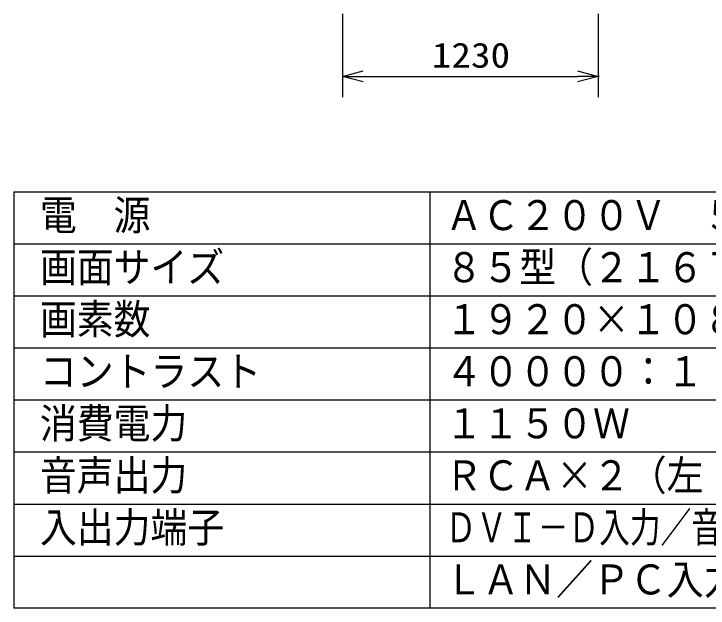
# Model space of a CAD drawing. Units: millimetres, scale not verified. Extents: x -63 to 63, y -57 to 57.
# Drawn here: x -62.5 to 4.2, y -56.5 to 0.6 of the extents above; entities that cross this region are included whole.
import ezdxf
from ezdxf.enums import TextEntityAlignment as Align

# ---------------------------------------------------------------- set-up
doc = ezdxf.new("R2010")
doc.units = ezdxf.units.MM
doc.header["$LTSCALE"] = 0.190236
doc.header["$PDMODE"] = 32
doc.header["$PDSIZE"] = 0.0951
doc.linetypes.add('LONG_DOUBLE_CHAIN', pattern=[21.8, 18, -1, 0.6, -0.6, 0.6, -1])
for name, color, linetype in [('0-0_MOJI1', 2, 'Continuous'), ('0-3_GAIKEI', 1, 'Continuous'), ('0-4_HOJO', 7, 'LONG_DOUBLE_CHAIN'), ('0-5_WAKU', 1, 'Continuous')]:
    doc.layers.add(name, color=color, linetype=linetype)
doc.styles.add('ＭＳ ゴシック', font='')
doc.styles.get('ＭＳ ゴシック').set_extended_font_data('MS Gothic')

# ---------------------------------------------------------------- blocks, each defined once
blk = doc.blocks.new('_OPEN30')
at = {"layer": '0-3_GAIKEI', "color": 7}
blk.add_line((0, 0), (-1, 0), dxfattribs=at)
blk.add_lwpolyline([(-1, 0.26795), (0, 0), (-1, -0.26795)], dxfattribs=at)

msp = doc.modelspace()

# ---------------------------------------------------------------- linework, layer by layer
at = {"layer": '0-3_GAIKEI', "color": 3}
for p, q in [((-30.9156, 0.5888), (-30.9156, -7.4112)), ((-6.3156, 0.5888), (-6.3156, -7.4112)), ((-28.9156, -5.4112), (-8.3156, -5.4112))]:
    msp.add_line(p, q, dxfattribs=at)
at = {"layer": '0-4_HOJO'}
msp.add_point((-6.3156, -5.4112), dxfattribs=at)
at = {"layer": '0-5_WAKU', "color": 4}
for p, q in [((-62.5001, -16.5), (62.5001, -16.5)), ((-62.5001, -16.5), (-62.5001, -56.5001)), ((-22.5, -16.5), (-22.5, -56.5001)), ((62.5001, -56.5001), (-62.5001, -56.5001))]:
    msp.add_line(p, q, dxfattribs=at)
at = {"layer": '0-5_WAKU'}
for p, q in [((-62.5001, -21.5), (62.5001, -21.5)), ((-62.5001, -26.5), (62.5001, -26.5)), ((-62.5001, -31.5001), (62.5001, -31.5001)), ((-62.5001, -36.5001), (62.5001, -36.5001)), ((-62.5001, -41.5001), (62.5001, -41.5001)), ((-62.5001, -46.5001), (62.5001, -46.5001)), ((-62.5001, -51.5001), (62.5001, -51.5001))]:
    msp.add_line(p, q, dxfattribs=at)

# ---------------------------------------------------------------- block references
at = {"layer": '0-3_GAIKEI', "xscale": 2, "yscale": 2, "rotation": 180}
msp.add_blockref('_OPEN30', (-30.9156, -5.4112), dxfattribs=at)
at = {"layer": '0-3_GAIKEI', "xscale": 2, "yscale": 2}
msp.add_blockref('_OPEN30', (-6.3156, -5.4112), dxfattribs=at)

# ---------------------------------------------------------------- texts
at = {"layer": '0-0_MOJI1', "style": 'ＭＳ ゴシック'}
for s, width, p in [('電  源', 0.9, (-60.0001, -21.0552)), ('ＡＣ２００Ｖ\u3000５０Ｈｚ／６０Ｈｚ', 0.9, (-21, -21.0552)), ('画面サイズ', 0.9, (-60.0001, -26.0552)), ('８５型（２１６７ｃｍ）１６：９', 0.9, (-21, -26.0552)), ('画素数', 0.9, (-60.0001, -31.0552)), ('１９２０×１０８０画素', 0.9, (-21, -31.0552)), ('コントラスト', 0.9, (-60.0001, -36.0552)), ('４００００：１', 0.9, (-21, -36.0552)), ('消費電力', 0.9, (-60.0001, -41.0552)), ('１１５０Ｗ', 0.9, (-21, -41.0552)), ('音声出力', 0.9, (-60.0001, -46.0552)), ('ＲＣＡ×２（左・右） 出力：可変', 0.9, (-21, -46.0552)), ('入出力端子', 0.9, (-60.0001, -51.0552)), ('ＤＶＩ－Ｄ入力／音声入力／コンポーネント入力／音声入力', 0.75, (-21, -51.0552)), ('ＬＡＮ／ＰＣ入力／音声入力／シリアル', 0.9, (-21, -56.0552))]:
    msp.add_text(s, height=2.887, dxfattribs=dict(at, width=width)).set_placement(p, align=Align.BOTTOM_LEFT)
at = {"layer": '0-3_GAIKEI', "color": 3, "style": 'ＭＳ ゴシック', "width": 1.15}
msp.add_text('1230', height=2.406, dxfattribs=at).set_placement((-22.323, -5.3016), align=Align.BOTTOM_LEFT)

doc.saveas('drawing.dxf')
